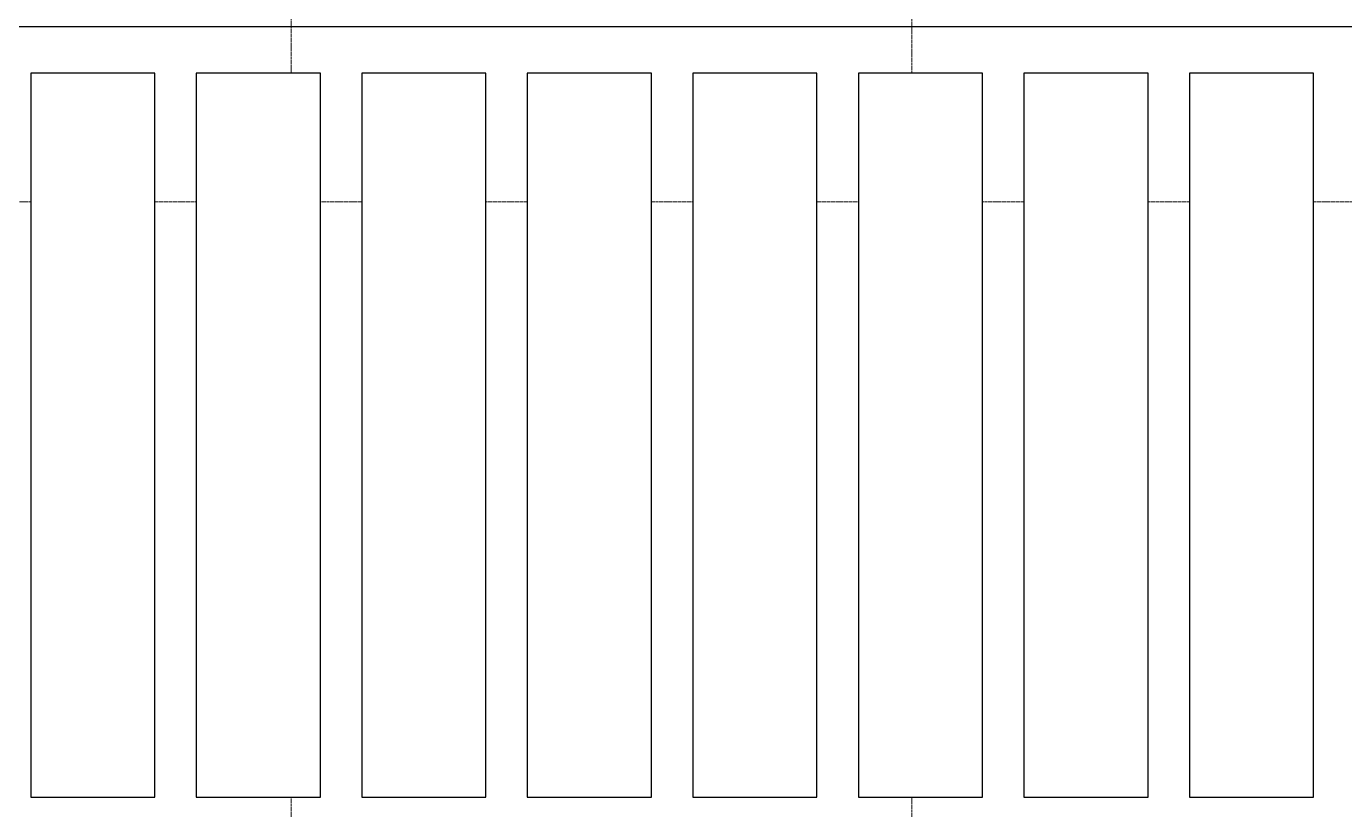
# Model space of a CAD drawing. Header units: millimetres. Extents: x -853228 to -774597, y -17231 to 22435.
# Drawn here: x -831743 to -828557, y 7304 to 9198 of the extents above; entities that cross this region are included whole.
import ezdxf
from ezdxf.xclip import XClip

# ---------------------------------------------------------------- set-up
doc = ezdxf.new("R2010")
doc.units = ezdxf.units.MM
doc.header["$XCLIPFRAME"] = 0
doc.linetypes.add('DPA_Hidden 50', pattern=[3, 2, -1])
doc.layers.add('000 - WIPEOUT', color=250, linetype='Continuous')
doc.layers.add('A11_ALU.SOLID SHEET', color=2, linetype='Continuous')
for name, color, linetype, lineweight in [('A-DETL', 1, 'Continuous', 70), ('A-DETL-GENF', 2, 'Continuous', 9), ('E-LITE-EQPM', 2, 'Continuous', 9)]:
    doc.layers.add(name, color=color, linetype=linetype, lineweight=lineweight)

# ---------------------------------------------------------------- blocks, each defined once
blk = doc.blocks.new('C-1-PP19-AR-4261-01-B_20250910-022855_EXDIM')
at = {"layer": 'A-DETL', "color": 55, "linetype": 'DPA_Hidden 50', "lineweight": 9}
for p, q in [((-29420.6, 552.5), (-29420.6, 7452.5)), ((-27920.6, 1195), (-27920.6, 7452.5)), ((-24374.6, 5195), (-41700, 5195))]:
    blk.add_line(p, q, dxfattribs=at)
blk = doc.blocks.new('LGF_DL_SAA_LowPower_DL1a - LGF_DL_SAA_LowPower_DL1a-8832329-4160-01 UPPER PLATFORM LEVEL - REFLECTED CEILING PLAN')
at = {"layer": 'A-DETL-GENF'}
for p, q in [((0, 75), (0, -75)), ((72.5, 0), (-72.5, 0))]:
    blk.add_line(p, q, dxfattribs=at)
blk.add_circle((0, 0), 50, dxfattribs=at)
blk = doc.blocks.new('C-1-PP19-AR-4160-01-B_20250902-175713_EXDOWNLIGHT')
at = {"layer": 'E-LITE-EQPM', "extrusion": (0, 0, -1), "rotation": 180}
for p in [(86102.1, 5195), (84900, 5195)]:
    blk.add_blockref('LGF_DL_SAA_LowPower_DL1a - LGF_DL_SAA_LowPower_DL1a-8832329-4160-01 UPPER PLATFORM LEVEL - REFLECTED CEILING PLAN', p, dxfattribs=at)
blk = doc.blocks.new('*U827')
at = {"color": 3}
for points in [[(-875, 1550), (875, 1550), (875, 1250), (-875, 1250)], [(-875, 1150), (875, 1150), (875, 850), (-875, 850)], [(-875, 750), (875, 750), (875, 450), (-875, 450)], [(-875, 350), (875, 350), (875, 50), (-875, 50)], [(-875, -50), (875, -50), (875, -350), (-875, -350)], [(-875, -450), (875, -450), (875, -750), (-875, -750)], [(-875, -850), (875, -850), (875, -1150), (-875, -1150)], [(-875, -1250), (875, -1250), (875, -1550), (-875, -1550)]]:
    blk.add_wipeout(points, dxfattribs=at).dxf.layer = '000 - WIPEOUT'
at = {"layer": 'A11_ALU.SOLID SHEET', "color": 0, "linetype": 'ByBlock'}
for points in [[(-875, 1250), (875, 1250), (875, 1550), (-875, 1550)], [(-875, 850), (875, 850), (875, 1150), (-875, 1150)], [(-875, 450), (875, 450), (875, 750), (-875, 750)], [(-875, 50), (875, 50), (875, 350), (-875, 350)], [(-875, -350), (875, -350), (875, -50), (-875, -50)], [(-875, -750), (875, -750), (875, -450), (-875, -450)], [(-875, -1150), (875, -1150), (875, -850), (-875, -850)], [(-875, -1550), (875, -1550), (875, -1250), (-875, -1250)]]:
    blk.add_lwpolyline(points, close=True, dxfattribs=at)
blk = doc.blocks.new('*U908')
blk.add_lwpolyline([(-90014.2, 5618), (-90014.2, 4315), (-97724.9, 4315), (-97724.9, 548), (-81222.6, 548), (-81222.6, 5618)], close=True)
at = {"layer": 'A11_ALU.SOLID SHEET', "color": 0, "linetype": 'ByBlock', "rotation": 90}
blk.add_blockref('*U827', (-85500, 4630.5), dxfattribs=at)

msp = doc.modelspace()

# ---------------------------------------------------------------- block references
msp.add_blockref('C-1-PP19-AR-4261-01-B_20250910-022855_EXDIM', (-801682.4, 3579))
ref = msp.add_blockref('C-1-PP19-AR-4160-01-B_20250902-175713_EXDOWNLIGHT', (-744682.4, 3579))
XClip(ref).set_block_clipping_path([(-104690.1238047112, -9620.0029952963), (-34092.6543255156, 10334.9999958097)])

# ---------------------------------------------------------------- next in the draw order: block references
at = {"layer": 'A11_ALU.SOLID SHEET'}
ref = msp.add_blockref('*U908', (-744682.4, 3579), dxfattribs=at)
XClip(ref).set_block_clipping_path([(-104690.1238047112, -9620.0029952963), (-34092.6543255156, 10334.9999958097)])

doc.saveas('drawing.dxf')
